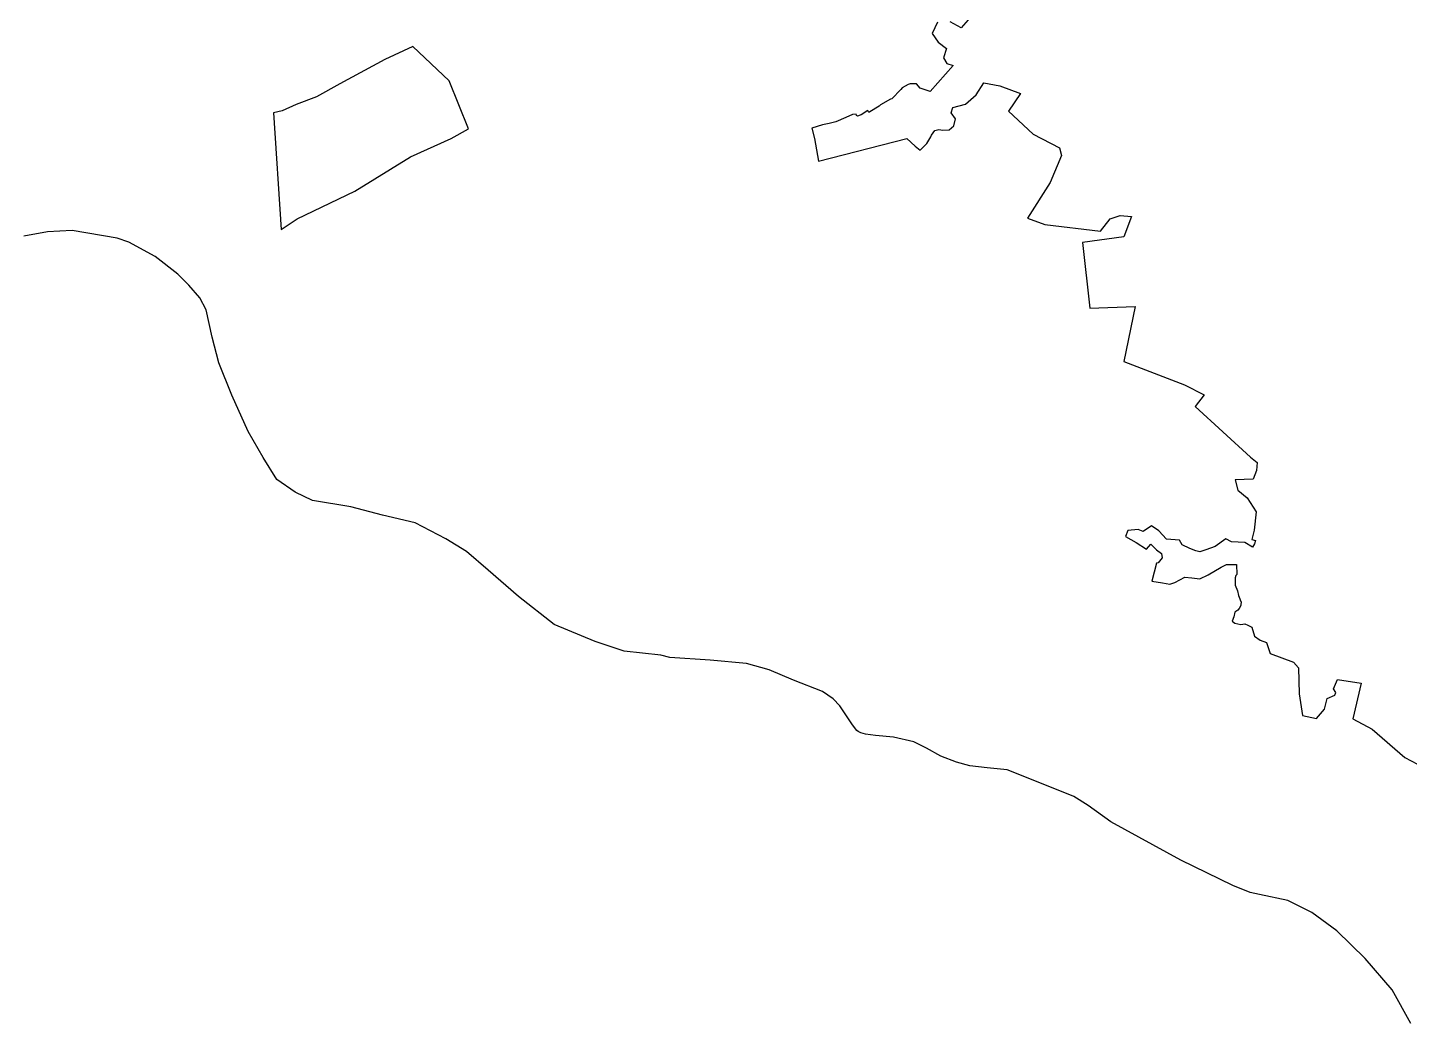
# Model space of a CAD drawing. Extents: x 544494 to 549037, y 1840490 to 1845220.
# Drawn here: x 546575 to 547530, y 1840709 to 1841398 of the extents above; entities that cross this region are included whole.
import ezdxf

# ---------------------------------------------------------------- set-up
doc = ezdxf.new("R2010")
doc.units = 0
doc.layers.add('Level 30', color=7, linetype='Continuous')

msp = doc.modelspace()

# ---------------------------------------------------------------- linework, layer by layer
at = {"layer": 'Level 30'}
for points in [[(547224.79, 1841403.33), (547220.03, 1841397.72), (547212.23, 1841402.02)], [(547203.6, 1841401.6), (547199.81, 1841393.88), (547204, 1841387.81), (547209.81, 1841383.46), (547207.69, 1841376.98), (547210.04, 1841373.02), (547214.35, 1841371.85), (547198.4, 1841353.87), (547191.49, 1841355.98), (547189.04, 1841359.11), (547184.61, 1841359.05), (547183.4, 1841358.56), (547179.22, 1841356.23), (547178.21, 1841355.11), (547172.02, 1841348.76), (547171.04, 1841348.45), (547164.16, 1841344.45), (547163.28, 1841343.71), (547156.9, 1841339.8), (547156.19, 1841339.32), (547155.41, 1841340.59), (547150.92, 1841337.56), (547150.07, 1841337.3), (547148.18, 1841336.64), (547147.63, 1841337.19), (547147.28, 1841338.08), (547144.74, 1841337.87), (547140.21, 1841335.69), (547133.33, 1841332.7), (547128.7, 1841331.57), (547123.96, 1841330.75), (547116.72, 1841328.4), (547118.62, 1841321.28), (547121.32, 1841305.56), (547182.46, 1841321.2), (547188.07, 1841316.04), (547191.57, 1841313.28), (547196.19, 1841317.76), (547198.89, 1841322.37), (547199.4, 1841323.5), (547201.74, 1841326.69), (547204.44, 1841327.54), (547207.26, 1841326.98), (547211.64, 1841327.18), (547214.9, 1841330.07), (547215.93, 1841334.77), (547212.96, 1841338.97), (547214.16, 1841342.82), (547223.02, 1841345.12), (547230.34, 1841351.35), (547235.69, 1841359.76), (547246.67, 1841357.61), (547260.96, 1841352.44), (547252.57, 1841340.07), (547269.65, 1841324.26), (547287.88, 1841314.85), (547289.32, 1841309.51), (547281.41, 1841290.76), (547265.76, 1841266.16), (547277.76, 1841261.9), (547316.33, 1841257.12), (547322.94, 1841265.72), (547329.86, 1841268.1), (547337.61, 1841267.42), (547332.34, 1841253.33), (547303.88, 1841249.4), (547308.94, 1841203.92), (547340.27, 1841205.2), (547332.52, 1841167.02), (547374.43, 1841150.98), (547387.96, 1841144.07), (547381.82, 1841135.92), (547420.05, 1841100.88), (547424.49, 1841097.2), (547424.16, 1841091.69), (547421.73, 1841085.84), (547409.5, 1841085.17), (547411.33, 1841078.23), (547417.77, 1841072.72), (547423.88, 1841063.05), (547422.48, 1841050.4), (547420.83, 1841044.1), (547423.55, 1841043.23), (547422.6769, 1841041.0005), (547421.46, 1841038.67), (547415.96, 1841041.98), (547406.83, 1841042.46), (547402.92, 1841044.43), (547395.52, 1841039.15), (547389.09, 1841036.91), (547384.85, 1841035.53), (547382.27, 1841036.2), (547377.95, 1841037.9), (547372.75, 1841040.26), (547370.96, 1841043.63), (547361.81, 1841044.34), (547356.51, 1841050.01), (547351.57, 1841053.5), (547345.74, 1841049.47), (547342.35, 1841050.85), (547335.15, 1841050.35), (547333.67, 1841046.15), (547341.02, 1841042.04), (547348.17, 1841037.28), (547351.14, 1841040.89), (547355.04, 1841036.86), (547358.43, 1841034.34), (547359.02, 1841031.43), (547356.13, 1841027.83), (547354.97, 1841027.54), (547351.68, 1841015.23), (547359.06, 1841014.17), (547364.26, 1841013.19), (547367.58, 1841014.39), (547374.62, 1841017.87), (547379.45, 1841017.47), (547384.94, 1841016.81), (547390.69, 1841019.58), (547399.79, 1841024.85), (547403.48, 1841026.68), (547410.27, 1841026.71), (547410.48, 1841019.85), (547409.82, 1841019.07), (547409.28, 1841017.43), (547409.47, 1841015.34), (547409.3742, 1841013.4105), (547409.33, 1841012.52), (547411, 1841008.62), (547411.68, 1841005.37), (547412.05, 1841004.05), (547413.4089, 1841001.2159), (547413.57, 1841000.88), (547413.3755, 1840998.912), (547413.3299, 1840998.4497), (547413.32, 1840998.35), (547412.22, 1840996.23), (547411.23, 1840995.17), (547409.24, 1840993.85), (547408.56, 1840990.5), (547407.38, 1840987.47), (547409.06, 1840986.07), (547413.38, 1840985.36), (547416.01, 1840985.6), (547418.14, 1840984.82), (547420.99, 1840983.5), (547422.65, 1840977.29), (547426.66, 1840974.38), (547431.14, 1840972.79), (547433.57, 1840965.21), (547449.76, 1840959.17), (547453.12, 1840955.27), (547453.63, 1840937.25), (547455.9, 1840922.4), (547465.72, 1840920.33), (547471.22, 1840926.6), (547473.01, 1840934.18), (547478.38, 1840936.39), (547479.02, 1840938.22), (547477.31, 1840940.66), (547480.03, 1840947.26), (547496.48, 1840944.64), (547490.82, 1840920.12), (547504.03, 1840912.9), (547526.76, 1840893.35), (547535.45, 1840888.64)], [(547530.81, 1840709.47), (547517.85, 1840732.63), (547499.18, 1840754.21), (547479.63, 1840773.45), (547462.36, 1840786.17), (547445.69, 1840794.52), (547426.27, 1840798.49), (547419.72, 1840799.87), (547407.73, 1840804.8), (547371.78, 1840822.42), (547323.4, 1840848.83), (547307.66, 1840860.19), (547297.9, 1840866.44), (547260.59, 1840881.24), (547251.84, 1840884.75), (547237.96, 1840886.21), (547225.87, 1840887.55), (547216.72, 1840890.17), (547205.92, 1840894.14), (547195.94, 1840899.82), (547187.17, 1840904.08), (547173.08, 1840907.3), (547160.77, 1840908.48), (547153.76, 1840909.32), (547150.58, 1840910.41), (547148.82, 1840911.23), (547147.79, 1840912.06), (547144.83, 1840915.99), (547136.11, 1840929.1), (547131.42, 1840933.76), (547124.18, 1840938.9), (547103.93, 1840946.84), (547087.21, 1840953.85), (547071.52, 1840958.28), (547046.45, 1840960.63), (547018.57, 1840962.4), (547012.2, 1840964), (546986.84, 1840966.82), (546966.84, 1840973.49), (546938.45, 1840985.33), (546913.93, 1841004.71), (546892.93, 1841022.9), (546878.02, 1841035.75), (546863.72, 1841044.58), (546842.34, 1841055.49), (546819.91, 1841060.9), (546797.86, 1841066.66), (546771.48, 1841070.9), (546759.54, 1841076.66), (546746.82, 1841085.43), (546737.34, 1841100.8), (546726.95, 1841118.75), (546715.59, 1841143.86), (546706.72, 1841166.07), (546702.14, 1841183.99), (546698, 1841202.74), (546693.61, 1841211.1), (546686.06, 1841219.87), (546678.46, 1841227.47), (546662.77, 1841239.66), (546644.38, 1841249.61), (546636.31, 1841252.29), (546605.25, 1841257.67), (546588.33, 1841256.74), (546571.8, 1841253.78)]]:
    msp.add_lwpolyline(points, dxfattribs=at)
msp.add_lwpolyline([(546879.25, 1841327.86), (546865.93, 1841361.18), (546840.77, 1841384.88), (546821.53, 1841375.99), (546790.44, 1841358.96), (546774.16, 1841350.08), (546760.1, 1841344.89), (546750.48, 1841340.45), (546744.56, 1841338.97), (546749.74, 1841258.26), (546760.84, 1841265.66), (546800.81, 1841284.91), (546839.29, 1841308.61), (546867.41, 1841321.2)], close=True, dxfattribs=at)

doc.saveas('drawing.dxf')
